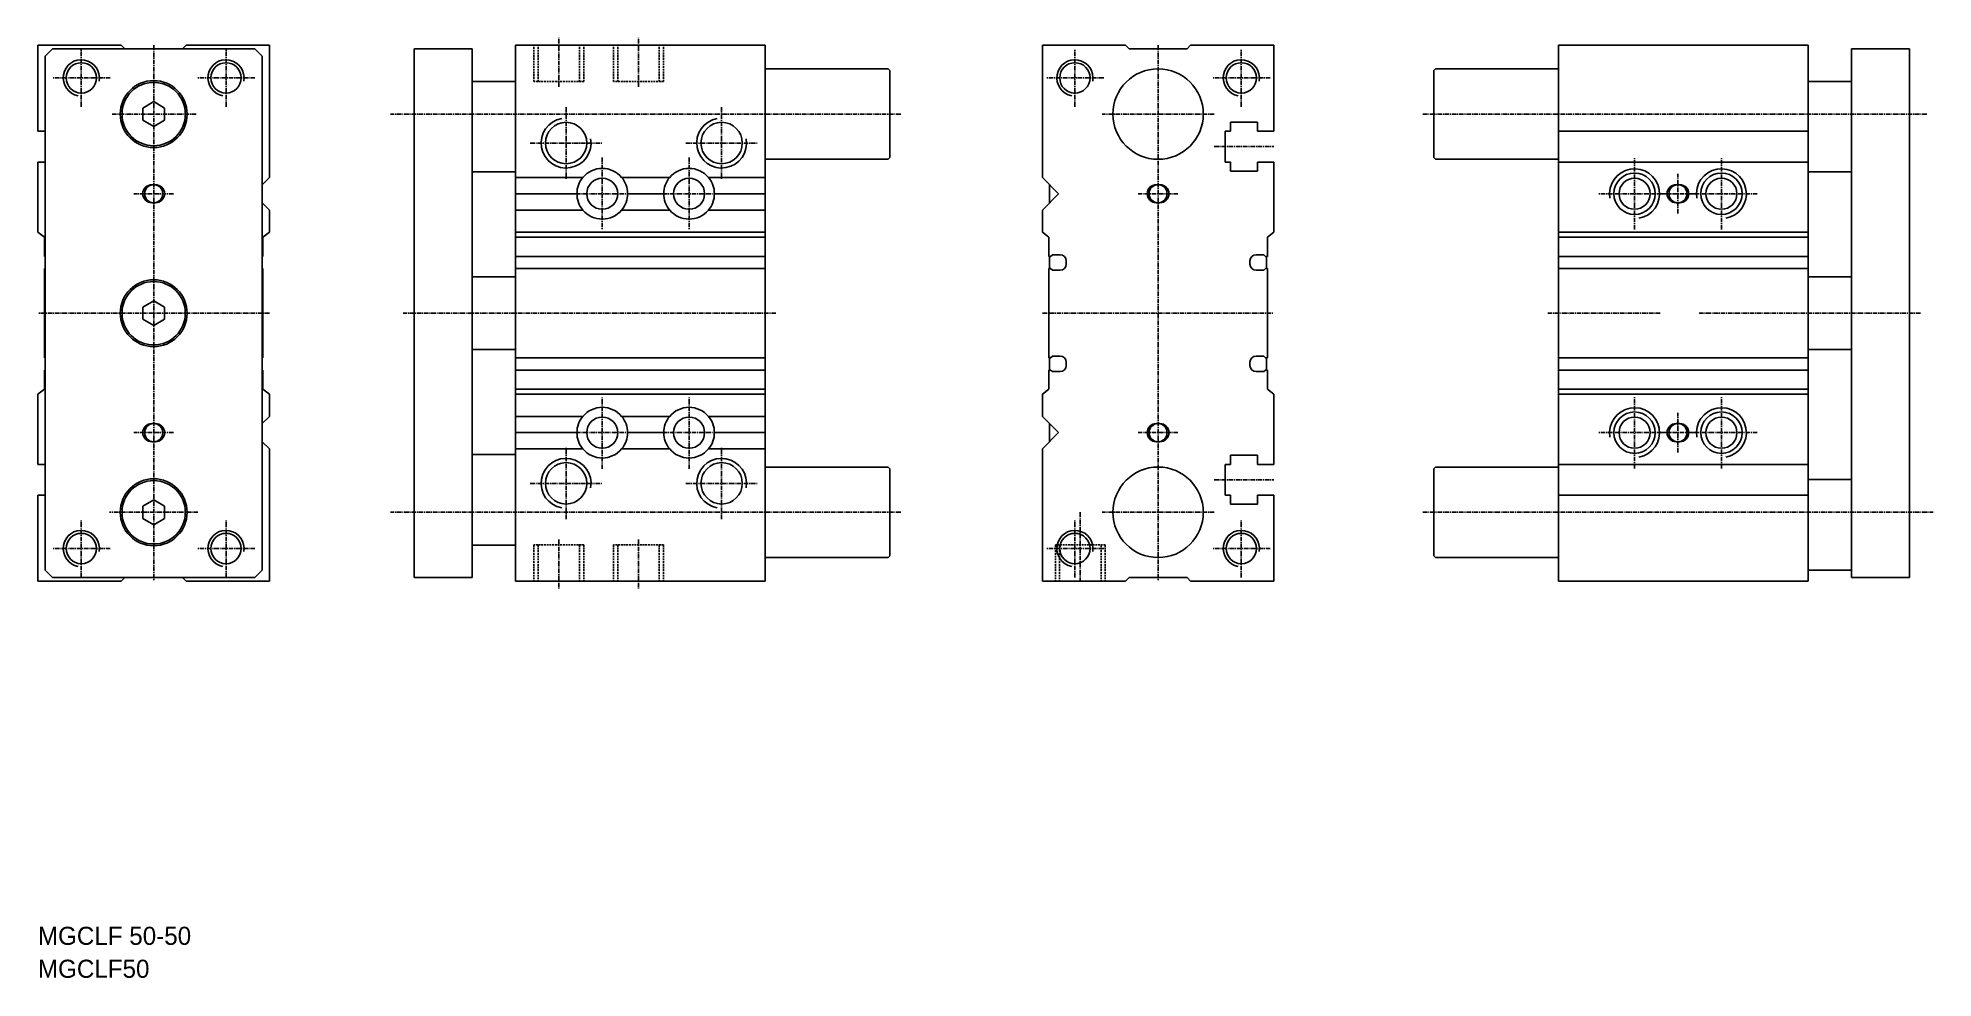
# Model space of a CAD drawing. Extents: x 0 to 524, y 0 to 260.
import ezdxf

# ---------------------------------------------------------------- set-up
doc = ezdxf.new("R2010")
doc.units = 0
doc.linetypes.add('CENTER', pattern=[2, 1.25, -0.25, 0.25, -0.25])
doc.linetypes.add('DASHED', pattern=[0.75, 0.5, -0.25])
doc.layers.get('0').update_dxf_attribs({"linetype": 'CONTINUOUS'})
doc.layers.add('CENTER', color=1, linetype='CENTER')

msp = doc.modelspace()

# ---------------------------------------------------------------- linework, layer by layer
at = {"color": 7, "linetype": 'CONTINUOUS'}
for p, q in [((0, 257.58), (0, 233.83)), ((23, 257.58), (0, 257.58)), ((24, 256.58), (23, 257.58)), ((41, 257.58), (40, 256.58)), ((64, 257.58), (41, 257.58)), ((64, 221.08), (64, 257.58)), ((132, 109.58), (132, 257.58)), ((201, 257.58), (132, 257.58)), ((201, 221.08), (201, 257.58)), ((277.65, 257.58), (277.65, 221.08)), ((277.65, 257.58), (300.65, 257.58)), ((301.65, 256.58), (300.65, 257.58)), ((318.65, 257.58), (317.65, 256.58)), ((318.65, 257.58), (341.65, 257.58)), ((341.65, 233.83), (341.65, 257.58)), ((489.36, 257.58), (420.36, 257.58)), ((420.36, 257.58), (420.36, 204.59)), ((489.36, 233.83), (489.36, 257.58)), ((2, 254.58), (4, 256.58)), ((2, 112.58), (2, 254.58)), ((4, 256.58), (60, 256.58)), ((60, 256.58), (62, 254.58)), ((62, 254.58), (62, 112.58)), ((104, 256.58), (104, 110.58)), ((104, 256.58), (120, 256.58)), ((120, 110.58), (120, 256.58)), ((317.65, 256.58), (301.65, 256.58)), ((501.36, 256.58), (517.36, 256.58)), ((501.36, 254.58), (501.36, 256.58)), ((501.36, 112.58), (501.36, 254.58)), ((517.36, 256.58), (517.36, 254.58)), ((517.36, 254.58), (517.36, 112.58)), ((132, 247.62), (120, 247.62)), ((235, 251.08), (201, 251.08)), ((235.5, 250.58), (235, 251.08)), ((235.5, 226.58), (235.5, 250.58)), ((385.86, 250.58), (386.36, 251.08)), ((385.86, 250.58), (385.86, 226.58)), ((386.36, 251.08), (420.36, 251.08)), ((489.36, 247.62), (501.36, 247.62)), ((29, 240.24), (32, 242.01)), ((32, 242.01), (35, 240.24)), ((29, 236.91), (29, 240.24)), ((32, 235.15), (29, 236.91)), ((35, 236.91), (32, 235.15)), ((35, 240.24), (35, 236.91)), ((329.65, 236.33), (337.15, 236.33)), ((329.65, 233.83), (329.65, 236.33)), ((337.15, 236.33), (337.15, 233.83)), ((0, 233.83), (2, 233.83)), ((328.15, 233.83), (329.65, 233.83)), ((328.15, 225.33), (328.15, 233.83)), ((337.15, 233.83), (341.65, 233.83)), ((420.36, 233.83), (489.36, 233.83)), ((489.36, 225.33), (489.36, 233.83)), ((0, 225.33), (0, 205.98)), ((2, 225.33), (0, 225.33)), ((235, 226.08), (201, 226.08)), ((235.5, 226.58), (235, 226.08)), ((329.65, 225.33), (328.15, 225.33)), ((329.65, 222.83), (329.65, 225.33)), ((337.15, 225.33), (337.15, 222.83)), ((341.65, 225.33), (337.15, 225.33)), ((341.65, 205.98), (341.65, 225.33)), ((385.86, 226.58), (386.36, 226.08)), ((386.36, 226.08), (420.36, 226.08)), ((489.36, 225.33), (420.36, 225.33)), ((420.36, 225.33), (420.36, 205.98)), ((489.36, 205.98), (489.36, 225.33)), ((62, 219.08), (64, 221.08)), ((132, 222.62), (120, 222.62)), ((132, 221.08), (150.64, 221.08)), ((161.36, 221.08), (174.64, 221.08)), ((185.36, 221.08), (201, 221.08)), ((201, 216.58), (201, 221.08)), ((277.65, 221.08), (282.15, 216.58)), ((337.15, 222.83), (329.65, 222.83)), ((489.36, 222.62), (501.36, 222.62)), ((31.5, 219.08), (32.5, 219.08)), ((132, 216.58), (149, 216.58)), ((163, 216.58), (173, 216.58)), ((187, 216.58), (201, 216.58)), ((201, 212.08), (201, 216.58)), ((282.15, 216.58), (277.65, 212.08)), ((279.65, 214.08), (279.65, 219.08)), ((309.15, 219.08), (310.15, 219.08)), ((453.86, 219.08), (452.86, 219.08)), ((31.5, 214.08), (32.5, 214.08)), ((64, 212.08), (62, 214.08)), ((64, 205.98), (64, 212.08)), ((150.64, 212.08), (132, 212.08)), ((174.64, 212.08), (161.36, 212.08)), ((201, 212.08), (185.36, 212.08)), ((201, 205.98), (201, 212.08)), ((277.65, 212.08), (277.65, 205.98)), ((309.15, 214.08), (310.15, 214.08)), ((452.86, 214.08), (453.86, 214.08)), ((0, 205.98), (1.8, 204.58)), ((1.8, 204.58), (1.8, 199.28)), ((62.2, 204.58), (64, 205.98)), ((62.2, 199.28), (62.2, 204.58)), ((132, 205.98), (201, 205.98)), ((132, 204.58), (201, 204.58)), ((201, 204.58), (201, 205.98)), ((201, 199.28), (201, 204.58)), ((277.65, 205.98), (279.45, 204.58)), ((279.45, 204.58), (279.45, 199.28)), ((339.85, 204.58), (341.65, 205.98)), ((339.85, 199.28), (339.85, 204.58)), ((420.36, 205.98), (489.36, 205.98)), ((420.36, 205.98), (420.36, 204.58)), ((489.36, 204.58), (420.36, 204.58)), ((420.36, 204.58), (420.36, 199.28)), ((489.36, 204.58), (489.36, 205.98)), ((489.36, 199.28), (489.36, 204.58)), ((1.8, 199.28), (2, 199.28)), ((62, 199.28), (62.2, 199.28)), ((132, 199.28), (201, 199.28)), ((201, 198.03), (201, 199.28)), ((279.45, 199.28), (279.95, 199.28)), ((279.65, 195.88), (279.65, 199.28)), ((279.95, 199.28), (280.45, 199.73)), ((280.45, 199.73), (282.55, 199.73)), ((336.75, 199.73), (338.85, 199.73)), ((338.85, 199.73), (339.35, 199.28)), ((339.35, 199.28), (339.85, 199.28)), ((339.65, 199.28), (339.65, 195.88)), ((489.36, 199.28), (420.36, 199.28)), ((420.36, 198.03), (420.36, 199.28)), ((489.36, 199.28), (489.36, 198.03)), ((1.8, 195.88), (1.8, 171.28)), ((2, 195.88), (1.8, 195.88)), ((62.2, 195.88), (62, 195.88)), ((62.2, 171.28), (62.2, 195.88)), ((201, 195.88), (132, 195.88)), ((201, 197.13), (201, 198.03)), ((201, 195.88), (201, 197.13)), ((201, 195.88), (201, 171.28)), ((279.45, 195.88), (279.45, 171.28)), ((279.95, 195.88), (279.45, 195.88)), ((280.45, 195.43), (279.95, 195.88)), ((282.55, 195.43), (280.45, 195.43)), ((284.25, 198.03), (284.25, 197.13)), ((335.05, 197.13), (335.05, 198.03)), ((338.85, 195.43), (336.75, 195.43)), ((339.35, 195.88), (338.85, 195.43)), ((339.85, 195.88), (339.35, 195.88)), ((339.85, 171.28), (339.85, 195.88)), ((420.36, 198.03), (420.36, 197.13)), ((420.36, 195.88), (420.36, 197.13)), ((420.36, 195.88), (489.36, 195.88)), ((420.36, 195.88), (420.36, 171.28)), ((489.36, 197.13), (489.36, 198.03)), ((489.36, 197.13), (489.36, 195.88)), ((489.36, 171.28), (489.36, 195.88)), ((132, 193.58), (120, 193.58)), ((489.36, 193.58), (501.36, 193.58)), ((29, 185.24), (32, 187.01)), ((29, 181.91), (29, 185.24)), ((32, 187.01), (35, 185.24)), ((35, 185.24), (35, 181.91)), ((32, 180.15), (29, 181.91)), ((35, 181.91), (32, 180.15)), ((132, 173.58), (120, 173.58)), ((489.36, 173.58), (501.36, 173.58)), ((1.8, 171.28), (2, 171.28)), ((1.8, 167.88), (1.8, 162.58)), ((2, 167.88), (1.8, 167.88)), ((62, 171.28), (62.2, 171.28)), ((62.2, 167.88), (62, 167.88)), ((62.2, 162.58), (62.2, 167.88)), ((201, 171.28), (132, 171.28)), ((132, 167.88), (201, 167.88)), ((201, 171.28), (201, 170.03)), ((201, 170.03), (201, 169.13)), ((201, 169.13), (201, 167.88)), ((201, 167.88), (201, 162.58)), ((279.45, 171.28), (279.95, 171.28)), ((279.45, 167.88), (279.45, 162.58)), ((279.95, 167.88), (279.45, 167.88)), ((279.65, 167.88), (279.65, 171.28)), ((279.95, 171.28), (280.45, 171.73)), ((280.45, 167.43), (279.95, 167.88)), ((280.45, 171.73), (282.55, 171.73)), ((284.25, 170.03), (284.25, 169.13)), ((335.05, 169.13), (335.05, 170.03)), ((336.75, 171.73), (338.85, 171.73)), ((338.85, 171.73), (339.35, 171.28)), ((339.35, 167.88), (338.85, 167.43)), ((339.35, 171.28), (339.85, 171.28)), ((339.85, 167.88), (339.35, 167.88)), ((339.65, 171.28), (339.65, 167.88)), ((339.85, 162.58), (339.85, 167.88)), ((489.36, 171.28), (420.36, 171.28)), ((420.36, 171.28), (420.36, 170.03)), ((420.36, 170.03), (420.36, 169.13)), ((420.36, 169.13), (420.36, 167.88)), ((420.36, 167.88), (489.36, 167.88)), ((420.36, 167.88), (420.36, 162.58)), ((489.36, 170.03), (489.36, 171.28)), ((489.36, 169.13), (489.36, 170.03)), ((489.36, 167.88), (489.36, 169.13)), ((489.36, 162.58), (489.36, 167.88)), ((1.8, 162.58), (0, 161.17)), ((64, 161.17), (62.2, 162.58)), ((132, 162.58), (201, 162.58)), ((201, 162.58), (201, 161.17)), ((279.45, 162.58), (277.65, 161.17)), ((282.55, 167.43), (280.45, 167.43)), ((338.85, 167.43), (336.75, 167.43)), ((341.65, 161.17), (339.85, 162.58)), ((489.36, 162.58), (420.36, 162.58)), ((420.36, 162.58), (420.36, 161.17)), ((489.36, 161.17), (489.36, 162.58)), ((0, 161.17), (0, 141.83)), ((64, 155.08), (64, 161.17)), ((132, 161.17), (201, 161.17)), ((201, 161.17), (201, 155.08)), ((277.65, 161.17), (277.65, 155.08)), ((341.65, 141.83), (341.65, 161.17)), ((489.36, 161.17), (420.36, 161.17)), ((420.36, 161.17), (420.36, 141.83)), ((489.36, 141.83), (489.36, 161.17)), ((31.5, 153.08), (32.5, 153.08)), ((62, 153.08), (64, 155.08)), ((150.64, 155.08), (132, 155.08)), ((174.64, 155.08), (161.36, 155.08)), ((201, 155.08), (185.36, 155.08)), ((201, 155.08), (201, 150.58)), ((277.65, 155.08), (282.15, 150.58)), ((279.65, 148.08), (279.65, 153.08)), ((309.15, 153.08), (310.15, 153.08)), ((453.86, 153.08), (452.86, 153.08)), ((31.5, 148.08), (32.5, 148.08)), ((64, 146.08), (62, 148.08)), ((132, 150.58), (149, 150.58)), ((163, 150.58), (173, 150.58)), ((187, 150.58), (201, 150.58)), ((201, 150.58), (201, 146.08)), ((282.15, 150.58), (277.65, 146.08)), ((309.15, 148.08), (310.15, 148.08)), ((452.86, 148.08), (453.86, 148.08)), ((0, 141.83), (2, 141.83)), ((64, 109.58), (64, 146.08)), ((132, 144.53), (120, 144.53)), ((132, 146.08), (150.64, 146.08)), ((161.36, 146.08), (174.64, 146.08)), ((185.36, 146.08), (201, 146.08)), ((201, 146.08), (201, 109.58)), ((277.65, 146.08), (277.65, 109.58)), ((328.15, 141.83), (329.65, 141.83)), ((328.15, 133.33), (328.15, 141.83)), ((329.65, 144.33), (337.15, 144.33)), ((329.65, 141.83), (329.65, 144.33)), ((337.15, 144.33), (337.15, 141.83)), ((337.15, 141.83), (341.65, 141.83)), ((420.36, 141.83), (489.36, 141.83)), ((420.36, 141.83), (420.36, 133.33)), ((489.36, 133.33), (489.36, 141.83)), ((235, 141.08), (201, 141.08)), ((235.5, 140.58), (235, 141.08)), ((235.5, 140.58), (235.5, 116.58)), ((385.86, 140.58), (386.36, 141.08)), ((385.86, 140.58), (385.86, 116.58)), ((386.36, 141.08), (420.36, 141.08)), ((489.36, 137.62), (501.36, 137.62)), ((0, 133.33), (0, 109.58)), ((2, 133.33), (0, 133.33)), ((29, 130.24), (32, 132.01)), ((32, 132.01), (35, 130.24)), ((329.65, 133.33), (328.15, 133.33)), ((329.65, 130.83), (329.65, 133.33)), ((337.15, 133.33), (337.15, 130.83)), ((341.65, 133.33), (337.15, 133.33)), ((341.65, 109.58), (341.65, 133.33)), ((489.36, 133.33), (420.36, 133.33)), ((420.36, 133.33), (420.36, 109.58)), ((489.36, 109.58), (489.36, 133.33)), ((29, 126.91), (29, 130.24)), ((32, 125.15), (29, 126.91)), ((35, 126.91), (32, 125.15)), ((35, 130.24), (35, 126.91)), ((337.15, 130.83), (329.65, 130.83)), ((132, 119.53), (120, 119.53)), ((235, 116.08), (201, 116.08)), ((235.5, 116.58), (235, 116.08)), ((386.36, 116.08), (385.86, 116.58)), ((386.36, 116.08), (420.36, 116.08)), ((4, 110.58), (2, 112.58)), ((60, 110.58), (4, 110.58)), ((23, 109.58), (24, 110.58)), ((40, 110.58), (41, 109.58)), ((62, 112.58), (60, 110.58)), ((104, 110.58), (120, 110.58)), ((300.65, 109.58), (301.65, 110.58)), ((301.65, 110.58), (317.65, 110.58)), ((317.65, 110.58), (318.65, 109.58)), ((489.36, 112.62), (501.36, 112.62)), ((501.36, 110.58), (501.36, 112.58)), ((517.36, 110.58), (501.36, 110.58)), ((517.36, 112.58), (517.36, 110.58)), ((0, 109.58), (23, 109.58)), ((41, 109.58), (64, 109.58)), ((201, 109.58), (132, 109.58)), ((300.65, 109.58), (277.65, 109.58)), ((341.65, 109.58), (318.65, 109.58)), ((420.36, 109.58), (489.36, 109.58))]:
    msp.add_line(p, q, dxfattribs=at)
at = {"color": 3, "linetype": 'DASHED'}
for p, q in [((137.1, 247.58), (137.1, 257.58)), ((138.28, 247.58), (138.28, 257.58)), ((149.72, 247.58), (149.72, 257.58)), ((150.9, 247.58), (150.9, 257.58)), ((159.1, 247.58), (159.1, 257.58)), ((160.28, 247.58), (160.28, 257.58)), ((171.72, 247.58), (171.72, 257.58)), ((172.9, 247.58), (172.9, 257.58)), ((150.9, 247.58), (137.1, 247.58)), ((172.9, 247.58), (159.1, 247.58)), ((137.1, 119.58), (137.1, 109.58)), ((150.9, 119.58), (137.1, 119.58)), ((138.28, 119.58), (138.28, 109.58)), ((149.72, 119.58), (149.72, 109.58)), ((150.9, 119.58), (150.9, 109.58)), ((172.9, 119.58), (159.1, 119.58)), ((159.1, 119.58), (159.1, 109.58)), ((160.28, 119.58), (160.28, 109.58)), ((171.72, 119.58), (171.72, 109.58)), ((172.9, 119.58), (172.9, 109.58)), ((295.05, 119.58), (281.25, 119.58)), ((281.25, 119.58), (281.25, 109.58)), ((282.42, 119.58), (282.42, 109.58)), ((293.87, 119.58), (293.87, 109.58)), ((295.05, 119.58), (295.05, 109.58))]:
    msp.add_line(p, q, dxfattribs=at)
at = {"color": 7, "linetype": 'CONTINUOUS'}
for centre, radius in [((12, 248.58), 4.19), ((52, 248.58), 4.19), ((286.65, 248.58), 4.19), ((332.65, 248.58), 4.19), ((32, 238.58), 9.25), ((32, 238.58), 8.75), ((309.65, 238.58), 12.5), ((146, 230.58), 5.72), ((189, 230.58), 5.72), ((156, 216.58), 4.3), ((180, 216.58), 4.3), ((441.36, 216.58), 5.72), ((441.36, 216.58), 4.3), ((465.36, 216.58), 5.72), ((465.36, 216.58), 4.3), ((32, 216.58), 2.5), ((309.65, 216.58), 2.5), ((32, 183.58), 9.25), ((32, 183.58), 8.75), ((32, 150.58), 2.5), ((156, 150.58), 4.3), ((180, 150.58), 4.3), ((309.65, 150.58), 2.5), ((441.36, 150.58), 5.72), ((441.36, 150.58), 4.3), ((465.36, 150.58), 5.72), ((465.36, 150.58), 4.3), ((146, 136.58), 5.72), ((189, 136.58), 5.72), ((32, 128.58), 9.25), ((32, 128.58), 8.75), ((309.65, 128.58), 12.5), ((12, 118.58), 4.19), ((52, 118.58), 4.19), ((286.65, 118.58), 4.19), ((332.65, 118.58), 4.19)]:
    msp.add_circle(centre, radius, dxfattribs=at)
at = {"color": 3, "linetype": 'CONTINUOUS'}
for centre, radius, start, end in [((12, 248.58), 5, 350, 260), ((52, 248.58), 5, 350, 260), ((286.65, 248.58), 5, 350, 260), ((332.65, 248.58), 5, 350, 260), ((146, 230.58), 6.9, 100, 10), ((189, 230.58), 6.9, 100, 10), ((441.36, 216.58), 6.9, 280, 190), ((465.36, 216.58), 6.9, 280, 190), ((441.36, 150.58), 6.9, 280, 190), ((465.36, 150.58), 6.9, 280, 190), ((146, 136.58), 6.9, 350, 260), ((189, 136.58), 6.9, 350, 260), ((12, 118.58), 5, 350, 260), ((52, 118.58), 5, 350, 260), ((286.65, 118.58), 5, 350, 260), ((332.65, 118.58), 5, 350, 260)]:
    msp.add_arc(centre, radius, start, end, dxfattribs=at)
at = {"color": 7, "linetype": 'CONTINUOUS'}
for centre, radius, start, end in [((156, 216.58), 7, 139.9948, 180), ((156, 216.58), 7, 40.0052, 139.9948), ((156, 216.58), 7, 0, 40.0052), ((180, 216.58), 7, 139.9948, 180), ((180, 216.58), 7, 40.0052, 139.9948), ((180, 216.58), 7, 0, 40.0052), ((31.5, 216.58), 2.5, 90, 270), ((32.5, 216.58), 2.5, 270, 90), ((156, 216.58), 7, 180, 220.0052), ((156, 216.58), 7, 319.9948, 0), ((180, 216.58), 7, 180, 220.0052), ((180, 216.58), 7, 319.9948, 0), ((309.15, 216.58), 2.5, 90, 270), ((310.15, 216.58), 2.5, 270, 90), ((452.86, 216.58), 2.5, 90, 270), ((453.36, 216.58), 2.5, 90, 270), ((453.36, 216.58), 2.5, 270, 90), ((453.86, 216.58), 2.5, 270, 90), ((156, 216.58), 7, 220.0052, 319.9948), ((180, 216.58), 7, 220.0052, 319.9948), ((282.55, 198.03), 1.7, 0, 90), ((336.75, 198.03), 1.7, 90, 180), ((282.55, 197.13), 1.7, 270, 0), ((336.75, 197.13), 1.7, 180, 270), ((282.55, 170.03), 1.7, 0, 90), ((282.55, 169.13), 1.7, 270, 0), ((336.75, 170.03), 1.7, 90, 180), ((336.75, 169.13), 1.7, 180, 270), ((156, 150.58), 7, 40.0052, 139.9948), ((180, 150.58), 7, 40.0052, 139.9948), ((31.5, 150.58), 2.5, 90, 270), ((32.5, 150.58), 2.5, 270, 90), ((156, 150.58), 7, 139.9948, 180), ((156, 150.58), 7, 0, 40.0052), ((180, 150.58), 7, 139.9948, 180), ((180, 150.58), 7, 0, 40.0052), ((309.15, 150.58), 2.5, 90, 270), ((310.15, 150.58), 2.5, 270, 90), ((452.86, 150.58), 2.5, 90, 270), ((453.36, 150.58), 2.5, 90, 270), ((453.36, 150.58), 2.5, 270, 90), ((453.86, 150.58), 2.5, 270, 90), ((156, 150.58), 7, 180, 220.0052), ((156, 150.58), 7, 319.9948, 0), ((180, 150.58), 7, 180, 220.0052), ((180, 150.58), 7, 319.9948, 0), ((156, 150.58), 7, 220.0052, 319.9948), ((180, 150.58), 7, 220.0052, 319.9948)]:
    msp.add_arc(centre, radius, start, end, dxfattribs=at)
at = {"layer": 'CENTER', "color": 1, "linetype": 'CENTER'}
for p, q in [((32, 257.58), (32, 109.58)), ((144, 246.06), (144, 259.61)), ((166, 246.06), (166, 259.61)), ((309.65, 257.58), (309.65, 109.58)), ((12, 240.58), (12, 256.58)), ((52, 240.58), (52, 256.58)), ((286.65, 240.58), (286.65, 256.58)), ((332.65, 240.58), (332.65, 256.58)), ((20, 248.58), (4, 248.58)), ((60, 248.58), (44, 248.58)), ((294.65, 248.58), (278.65, 248.58)), ((340.65, 248.58), (324.65, 248.58)), ((43.75, 238.58), (20.25, 238.58)), ((238.5, 238.58), (97.48, 238.58)), ((146, 240.48), (146, 220.68)), ((189, 240.48), (189, 220.68)), ((325.15, 238.58), (294.15, 238.58)), ((382.86, 238.58), (522.31, 238.58)), ((136.1, 230.58), (155.9, 230.58)), ((153.3, 230.58), (147.8, 230.58)), ((179.1, 230.58), (198.9, 230.58)), ((156, 226.58), (156, 206.58)), ((180, 226.58), (180, 206.58)), ((325.15, 229.58), (341.65, 229.58)), ((441.36, 206.68), (441.36, 226.48)), ((465.36, 206.68), (465.36, 226.48)), ((453.36, 211.08), (453.36, 222.08)), ((37.5, 216.58), (26.5, 216.58)), ((166, 216.58), (146, 216.58)), ((190, 216.58), (170, 216.58)), ((315.15, 216.58), (304.15, 216.58)), ((451.26, 216.58), (431.46, 216.58)), ((447.86, 216.58), (458.86, 216.58)), ((475.26, 216.58), (455.46, 216.58)), ((64, 183.58), (0, 183.58)), ((204, 183.58), (101, 183.58)), ((277.65, 183.58), (341.65, 183.58)), ((417.36, 183.58), (448.45, 183.58)), ((459.19, 183.58), (520.36, 183.58)), ((156, 140.58), (156, 160.58)), ((180, 140.58), (180, 160.58)), ((441.36, 140.68), (441.36, 160.48)), ((465.36, 140.68), (465.36, 160.48)), ((453.36, 145.08), (453.36, 156.08)), ((37.5, 150.58), (26.5, 150.58)), ((166, 150.58), (146, 150.58)), ((190, 150.58), (170, 150.58)), ((315.15, 150.58), (304.15, 150.58)), ((451.26, 150.58), (431.46, 150.58)), ((447.86, 150.58), (458.86, 150.58)), ((475.26, 150.58), (455.46, 150.58)), ((146, 126.68), (146, 146.48)), ((189, 126.68), (189, 146.48)), ((136.1, 136.58), (155.9, 136.58)), ((153.3, 136.58), (147.8, 136.58)), ((179.1, 136.58), (198.9, 136.58)), ((325.15, 137.58), (341.65, 137.58)), ((12, 110.58), (12, 126.58)), ((44.25, 128.58), (19.75, 128.58)), ((52, 110.58), (52, 126.58)), ((238.5, 128.58), (97.48, 128.58)), ((286.65, 110.58), (286.65, 126.58)), ((288.15, 128.58), (288.15, 109.58)), ((325.15, 128.58), (294.15, 128.58)), ((332.65, 110.58), (332.65, 126.58)), ((382.86, 128.58), (523.88, 128.58)), ((144, 121.09), (144, 107.54)), ((166, 121.09), (166, 107.54)), ((20, 118.58), (4, 118.58)), ((60, 118.58), (44, 118.58)), ((294.65, 118.58), (278.65, 118.58)), ((340.65, 118.58), (324.65, 118.58))]:
    msp.add_line(p, q, dxfattribs=at)

# ---------------------------------------------------------------- texts
for s, p in [('MGCLF 50-50', (0, 9.1)), ('MGCLF50', (0, 0))]:
    msp.add_text(s, height=5).set_placement(p)

doc.saveas('drawing.dxf')
